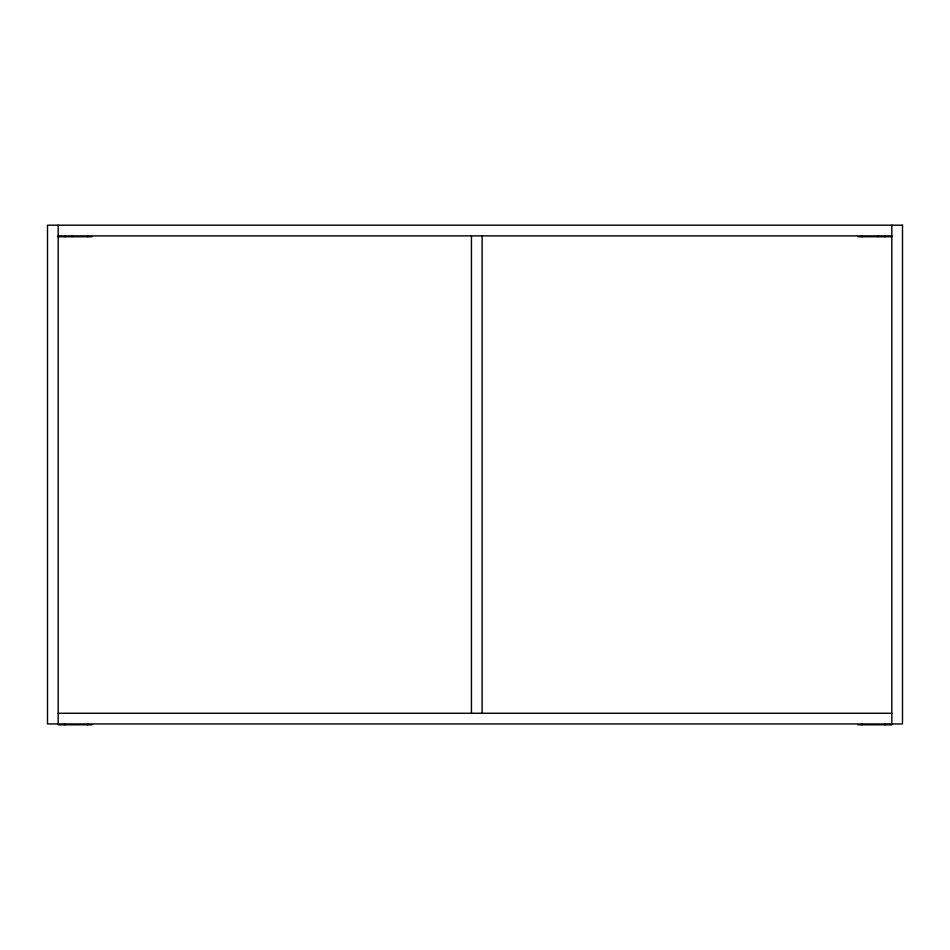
<?xml version="1.0" encoding="UTF-8"?>
<svg xmlns="http://www.w3.org/2000/svg" width="950" height="950" viewBox="0 0 950 950"><rect width="100%" height="100%" fill="white"/><g stroke="black" fill="none" stroke-linecap="round" stroke-linejoin="round"><path stroke-width="1.43" d="M58.188 235.885L891.812 235.885M58.188 236.74L92.031 236.74M857.969 236.74L891.812 236.74M58.188 713.26L891.812 713.26M92.031 724.803L58.188 724.803L58.188 225.197M857.969 724.803L891.812 724.803L891.812 225.197M885.044 235.885L885.044 236.74M885.044 723.947L885.044 724.803M877.978 235.885L877.978 236.74M862.244 235.885L862.244 236.74M862.244 723.947L862.244 724.803M482.125 235.885L482.125 713.26M471.438 235.885L471.438 713.26M87.756 235.885L87.756 236.74M87.756 723.947L87.756 724.803M72.022 235.885L72.022 236.74M64.956 235.885L64.956 236.74M64.956 723.947L64.956 724.803M902.5 225.197L47.5 225.197L47.5 723.947L902.5 723.947L902.5 225.197"/></g></svg>
